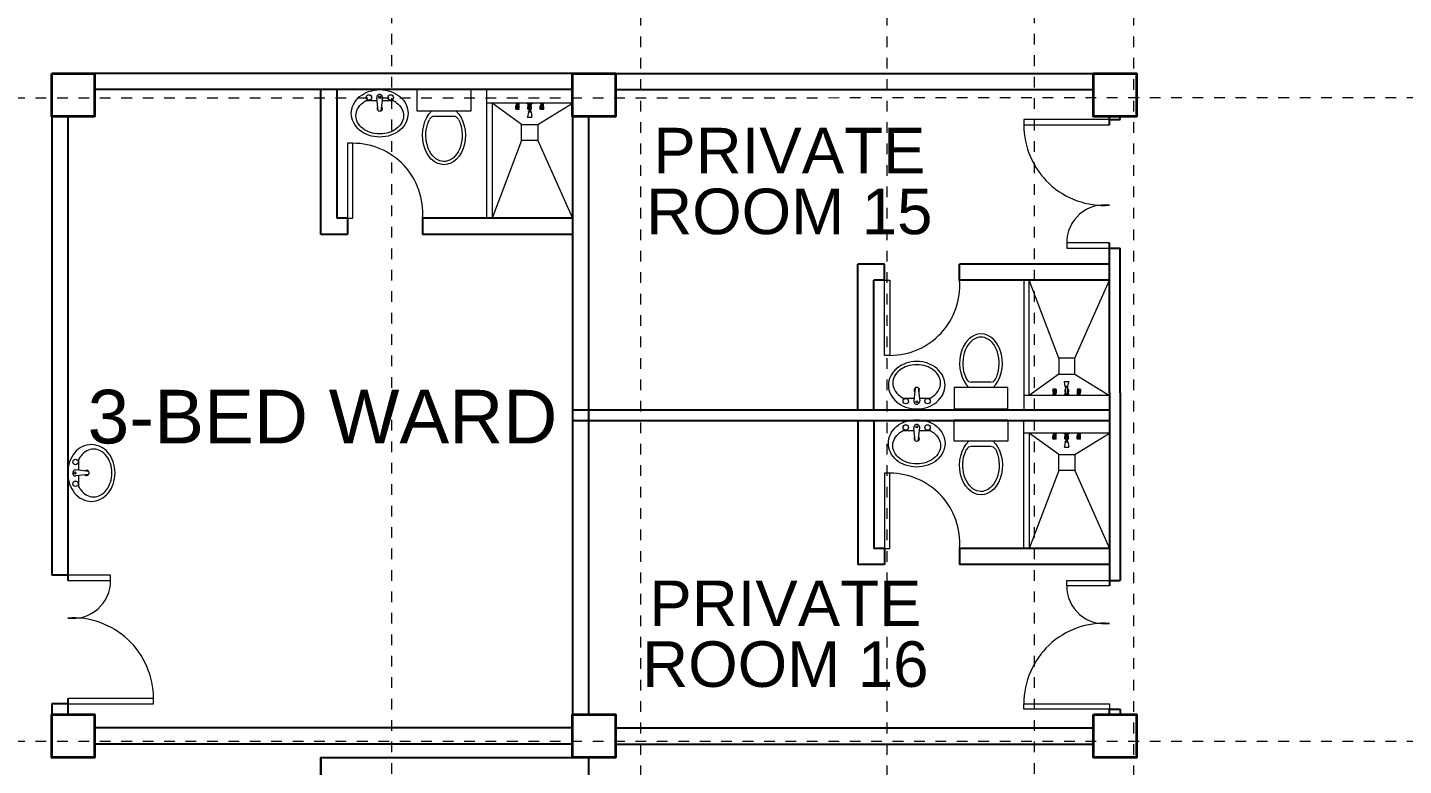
# Model space of a CAD drawing. Header units: millimetres. Extents: x 63005 to 126950, y 36019 to 74749.
# Drawn here: x 63085.28 to 63098.12, y 36147.87 to 36154.75 of the extents above; entities that cross this region are included whole.
import ezdxf

# ---------------------------------------------------------------- set-up
doc = ezdxf.new("R2010")
doc.units = ezdxf.units.MM
doc.header["$LTSCALE"] = 0.04
doc.linetypes.add('PHANTOM', pattern=[2.5, 1.25, -0.25, 0.25, -0.25, 0.25, -0.25])
doc.styles.add('SWISSLT175', font='swissl.ttf', dxfattribs={"height": 0.175})

msp = doc.modelspace()

# ---------------------------------------------------------------- linework, layer by layer
at = {"color": 0, "linetype": 'PHANTOM', "lineweight": 5, "transparency": 33554495}
for p, q in [((63088.677, 36128.189), (63088.677, 36174.364)), ((63094.677, 36128.189), (63094.677, 36174.364)), ((63091.002, 36137.166), (63091.002, 36170.341)), ((63093.302, 36137.166), (63093.302, 36170.341)), ((63095.602, 36137.166), (63095.602, 36170.341)), ((63114.252, 36154.092), (63046.877, 36154.089)), ((63114.252, 36148.092), (63046.877, 36148.089))]:
    msp.add_line(p, q, dxfattribs=at)
at = {"color": 4, "lineweight": 25}
for p, q in [((63090.364, 36154.319), (63085.902, 36154.319)), ((63090.764, 36154.319), (63095.227, 36154.319)), ((63090.364, 36154.169), (63085.902, 36154.169)), ((63090.764, 36154.169), (63095.227, 36154.169)), ((63085.502, 36153.919), (63085.502, 36149.641)), ((63085.652, 36153.919), (63085.652, 36149.591)), ((63090.364, 36153.919), (63090.364, 36148.341)), ((63090.514, 36153.919), (63090.514, 36148.341)), ((63095.377, 36151.18), (63090.364, 36151.18)), ((63095.377, 36151.08), (63090.364, 36151.08)), ((63085.652, 36149.641), (63085.502, 36149.641)), ((63085.502, 36148.441), (63085.502, 36148.341)), ((63085.652, 36148.441), (63085.502, 36148.441)), ((63085.652, 36148.491), (63085.652, 36148.341)), ((63090.364, 36148.216), (63085.902, 36148.216)), ((63090.764, 36148.216), (63095.227, 36148.216)), ((63090.364, 36148.066), (63085.902, 36148.066)), ((63090.764, 36148.066), (63095.227, 36148.066)), ((63088.014, 36147.941), (63088.014, 36146.754)), ((63090.514, 36147.941), (63090.514, 36143.566))]:
    msp.add_line(p, q, dxfattribs=at)
at = {"color": 4, "linetype": 'ByBlock', "lineweight": 25}
for p, q in [((63088.014, 36152.819), (63088.014, 36154.169)), ((63095.377, 36153.841), (63095.377, 36153.919)), ((63095.477, 36153.891), (63095.477, 36153.919)), ((63095.377, 36153.891), (63095.477, 36153.891)), ((63088.964, 36152.969), (63088.964, 36152.819)), ((63095.377, 36151.341), (63095.377, 36152.741)), ((63095.377, 36152.691), (63095.477, 36152.691)), ((63095.477, 36151.341), (63095.477, 36152.691)), ((63095.377, 36151.341), (63095.377, 36149.541)), ((63095.477, 36151.341), (63095.477, 36149.591)), ((63095.477, 36150.941), (63095.477, 36149.591)), ((63095.377, 36149.591), (63095.477, 36149.591)), ((63095.377, 36148.341), (63095.377, 36148.391)), ((63095.377, 36148.391), (63095.477, 36148.391)), ((63095.477, 36148.391), (63095.477, 36148.341))]:
    msp.add_line(p, q, dxfattribs=at)
at = {"color": 0, "linetype": 'ByBlock', "lineweight": 9}
for p, q in [((63088.164, 36154.169), (63090.114, 36154.169)), ((63090.364, 36154.044), (63089.564, 36154.044)), ((63095.377, 36151.316), (63094.577, 36151.316)), ((63095.377, 36150.966), (63094.577, 36150.966)), ((63095.477, 36150.891), (63095.477, 36150.941))]:
    msp.add_line(p, q, dxfattribs=at)
at = {"color": 4, "linetype": 'ByBlock', "lineweight": 25, "ltscale": 0.3}
for p, q in [((63088.164, 36154.169), (63088.164, 36152.969)), ((63088.264, 36152.969), (63088.164, 36152.969)), ((63088.264, 36152.969), (63088.264, 36152.819)), ((63090.364, 36152.969), (63088.964, 36152.969)), ((63088.264, 36152.819), (63088.014, 36152.819)), ((63090.364, 36152.819), (63088.964, 36152.819)), ((63093.277, 36152.541), (63093.027, 36152.541)), ((63093.027, 36151.18), (63093.027, 36152.541)), ((63093.277, 36152.391), (63093.277, 36152.541)), ((63095.377, 36152.541), (63093.977, 36152.541)), ((63093.977, 36152.391), (63093.977, 36152.541)), ((63093.277, 36152.391), (63093.177, 36152.391)), ((63093.177, 36151.18), (63093.177, 36152.391)), ((63095.377, 36152.391), (63093.977, 36152.391)), ((63093.027, 36151.08), (63093.027, 36149.741)), ((63093.177, 36151.08), (63093.177, 36149.891)), ((63093.277, 36149.891), (63093.177, 36149.891)), ((63093.277, 36149.891), (63093.277, 36149.741)), ((63095.377, 36149.891), (63093.977, 36149.891)), ((63093.977, 36149.891), (63093.977, 36149.741)), ((63093.277, 36149.741), (63093.027, 36149.741)), ((63095.377, 36149.741), (63093.977, 36149.741))]:
    msp.add_line(p, q, dxfattribs=at)
at = {"lineweight": 9}
for p, q in [((63088.55, 36153.971), (63088.536, 36154.092)), ((63088.579, 36153.971), (63088.592, 36154.092)), ((63088.914, 36153.969), (63088.914, 36154.169)), ((63088.914, 36154.169), (63089.414, 36154.169)), ((63089.414, 36154.169), (63089.414, 36153.969)), ((63089.414, 36153.969), (63088.914, 36153.969)), ((63089.255, 36153.919), (63089.074, 36153.919)), ((63089.834, 36154.043), (63089.834, 36154.044)), ((63089.868, 36154.044), (63089.834, 36154.044)), ((63089.834, 36154.043), (63089.837, 36154.036)), ((63089.868, 36154.043), (63089.834, 36154.043)), ((63089.834, 36154.01), (63089.836, 36154.014)), ((63089.834, 36153.988), (63089.834, 36154.01)), ((63089.838, 36153.986), (63089.834, 36153.988)), ((63089.867, 36153.988), (63089.834, 36153.988)), ((63089.864, 36154.036), (63089.837, 36154.036)), ((63089.864, 36154.024), (63089.837, 36154.024)), ((63089.837, 36154.022), (63089.837, 36154.024)), ((63089.837, 36154.016), (63089.837, 36154.022)), ((63089.865, 36154.022), (63089.837, 36154.022)), ((63089.837, 36154.01), (63089.845, 36154.01)), ((63089.838, 36153.997), (63089.838, 36154.009)), ((63089.838, 36153.985), (63089.838, 36153.986)), ((63089.864, 36153.986), (63089.838, 36153.986)), ((63089.864, 36153.985), (63089.838, 36153.985)), ((63089.839, 36154.036), (63089.839, 36154.024)), ((63089.845, 36153.997), (63089.845, 36154.009)), ((63089.864, 36154.01), (63089.857, 36154.01)), ((63089.857, 36153.997), (63089.857, 36154.009)), ((63089.862, 36154.036), (63089.862, 36154.024)), ((63089.868, 36154.043), (63089.864, 36154.036)), ((63089.865, 36154.022), (63089.864, 36154.024)), ((63089.864, 36153.997), (63089.864, 36154.009)), ((63089.864, 36153.986), (63089.867, 36153.988)), ((63089.864, 36153.985), (63089.864, 36153.986)), ((63089.865, 36154.016), (63089.865, 36154.022)), ((63089.867, 36154.01), (63089.865, 36154.014)), ((63089.867, 36153.988), (63089.867, 36154.01)), ((63089.868, 36154.043), (63089.868, 36154.044)), ((63089.935, 36154.044), (63089.947, 36154.038)), ((63089.993, 36154.044), (63089.935, 36154.044)), ((63089.952, 36153.958), (63089.943, 36153.916)), ((63089.947, 36154.038), (63089.982, 36154.038)), ((63089.982, 36154.038), (63089.947, 36154.038)), ((63089.947, 36154.038), (63089.947, 36154.028)), ((63089.947, 36154.028), (63089.982, 36154.028)), ((63089.948, 36154.01), (63089.95, 36154.014)), ((63089.948, 36153.988), (63089.948, 36154.01)), ((63089.957, 36153.988), (63089.948, 36153.988)), ((63089.951, 36153.986), (63089.948, 36153.988)), ((63089.95, 36154.022), (63089.951, 36154.024)), ((63089.957, 36154.022), (63089.95, 36154.022)), ((63089.95, 36154.016), (63089.95, 36154.022)), ((63089.957, 36154.024), (63089.951, 36154.024)), ((63089.951, 36154.01), (63089.957, 36154.01)), ((63089.951, 36153.997), (63089.951, 36154.009)), ((63089.957, 36153.986), (63089.951, 36153.986)), ((63089.951, 36153.985), (63089.951, 36153.986)), ((63089.957, 36153.985), (63089.951, 36153.985)), ((63089.952, 36153.958), (63089.952, 36153.966)), ((63089.952, 36153.966), (63089.977, 36153.966)), ((63089.977, 36153.958), (63089.952, 36153.958)), ((63089.977, 36153.958), (63089.952, 36153.958)), ((63089.953, 36154.028), (63089.953, 36154.024)), ((63089.957, 36154.028), (63089.957, 36153.966)), ((63089.972, 36154.028), (63089.957, 36154.028)), ((63089.972, 36153.966), (63089.972, 36154.028)), ((63089.978, 36154.024), (63089.972, 36154.024)), ((63089.978, 36154.022), (63089.972, 36154.022)), ((63089.977, 36154.01), (63089.972, 36154.01)), ((63089.981, 36153.988), (63089.972, 36153.988)), ((63089.977, 36153.986), (63089.972, 36153.986)), ((63089.977, 36153.985), (63089.972, 36153.985)), ((63089.976, 36154.028), (63089.976, 36154.024)), ((63089.977, 36153.997), (63089.977, 36154.009)), ((63089.977, 36153.986), (63089.981, 36153.988)), ((63089.977, 36153.985), (63089.977, 36153.986)), ((63089.977, 36153.966), (63089.977, 36153.958)), ((63089.977, 36153.958), (63089.985, 36153.916)), ((63089.978, 36154.022), (63089.978, 36154.024)), ((63089.978, 36154.016), (63089.978, 36154.022)), ((63089.981, 36154.01), (63089.979, 36154.014)), ((63089.981, 36153.988), (63089.981, 36154.01)), ((63089.982, 36154.038), (63089.993, 36154.044)), ((63089.982, 36154.028), (63089.982, 36154.038)), ((63090.095, 36154.044), (63090.061, 36154.044)), ((63090.061, 36154.043), (63090.061, 36154.044)), ((63090.095, 36154.043), (63090.061, 36154.043)), ((63090.061, 36154.043), (63090.064, 36154.036)), ((63090.061, 36154.01), (63090.063, 36154.014)), ((63090.061, 36153.988), (63090.061, 36154.01)), ((63090.095, 36153.988), (63090.061, 36153.988)), ((63090.065, 36153.986), (63090.061, 36153.988)), ((63090.092, 36154.036), (63090.064, 36154.036)), ((63090.064, 36154.022), (63090.065, 36154.024)), ((63090.092, 36154.022), (63090.064, 36154.022)), ((63090.064, 36154.016), (63090.064, 36154.022)), ((63090.091, 36154.024), (63090.065, 36154.024)), ((63090.065, 36154.01), (63090.072, 36154.01)), ((63090.065, 36153.997), (63090.065, 36154.009)), ((63090.091, 36153.986), (63090.065, 36153.986)), ((63090.065, 36153.985), (63090.065, 36153.986)), ((63090.091, 36153.985), (63090.065, 36153.985)), ((63090.067, 36154.036), (63090.067, 36154.024)), ((63090.072, 36153.997), (63090.072, 36154.009)), ((63090.091, 36154.01), (63090.084, 36154.01)), ((63090.084, 36153.997), (63090.084, 36154.009)), ((63090.089, 36154.036), (63090.089, 36154.024)), ((63090.092, 36154.022), (63090.091, 36154.024)), ((63090.091, 36153.997), (63090.091, 36154.009)), ((63090.091, 36153.986), (63090.095, 36153.988)), ((63090.091, 36153.985), (63090.091, 36153.986)), ((63090.095, 36154.043), (63090.092, 36154.036)), ((63090.092, 36154.016), (63090.092, 36154.022)), ((63090.095, 36154.01), (63090.092, 36154.014)), ((63090.095, 36154.043), (63090.095, 36154.044)), ((63090.095, 36153.988), (63090.095, 36154.01)), ((63089.945, 36153.912), (63089.984, 36153.912)), ((63093.562, 36151.389), (63093.549, 36151.267)), ((63093.591, 36151.389), (63093.605, 36151.267)), ((63093.927, 36151.391), (63093.927, 36151.191)), ((63094.427, 36151.391), (63093.927, 36151.391)), ((63094.267, 36151.441), (63094.086, 36151.441)), ((63094.427, 36151.191), (63094.427, 36151.391)), ((63094.85, 36151.374), (63094.846, 36151.372)), ((63094.846, 36151.372), (63094.846, 36151.35)), ((63094.88, 36151.372), (63094.846, 36151.372)), ((63094.846, 36151.35), (63094.849, 36151.346)), ((63094.85, 36151.375), (63094.85, 36151.374)), ((63094.876, 36151.375), (63094.85, 36151.375)), ((63094.876, 36151.374), (63094.85, 36151.374)), ((63094.85, 36151.363), (63094.85, 36151.351)), ((63094.85, 36151.35), (63094.857, 36151.35)), ((63094.857, 36151.363), (63094.857, 36151.351)), ((63094.869, 36151.363), (63094.869, 36151.351)), ((63094.876, 36151.35), (63094.869, 36151.35)), ((63094.876, 36151.375), (63094.876, 36151.374)), ((63094.876, 36151.374), (63094.88, 36151.372)), ((63094.876, 36151.363), (63094.876, 36151.351)), ((63094.88, 36151.35), (63094.878, 36151.346)), ((63094.88, 36151.372), (63094.88, 36151.35)), ((63094.964, 36151.402), (63094.956, 36151.444)), ((63094.957, 36151.448), (63094.996, 36151.448)), ((63094.964, 36151.374), (63094.96, 36151.372)), ((63094.969, 36151.372), (63094.96, 36151.372)), ((63094.96, 36151.372), (63094.96, 36151.35)), ((63094.96, 36151.35), (63094.962, 36151.346)), ((63094.989, 36151.402), (63094.964, 36151.402)), ((63094.964, 36151.402), (63094.964, 36151.394)), ((63094.989, 36151.402), (63094.964, 36151.402)), ((63094.964, 36151.394), (63094.989, 36151.394)), ((63094.969, 36151.375), (63094.964, 36151.375)), ((63094.964, 36151.375), (63094.964, 36151.374)), ((63094.969, 36151.374), (63094.964, 36151.374)), ((63094.964, 36151.363), (63094.964, 36151.351)), ((63094.964, 36151.35), (63094.969, 36151.35)), ((63094.969, 36151.332), (63094.969, 36151.394)), ((63094.984, 36151.394), (63094.984, 36151.332)), ((63094.99, 36151.375), (63094.984, 36151.375)), ((63094.99, 36151.374), (63094.984, 36151.374)), ((63094.993, 36151.372), (63094.984, 36151.372)), ((63094.99, 36151.35), (63094.984, 36151.35)), ((63094.989, 36151.402), (63094.998, 36151.444)), ((63094.989, 36151.394), (63094.989, 36151.402)), ((63094.99, 36151.375), (63094.99, 36151.374)), ((63094.99, 36151.374), (63094.993, 36151.372)), ((63094.99, 36151.363), (63094.99, 36151.351)), ((63094.993, 36151.35), (63094.991, 36151.346)), ((63094.993, 36151.372), (63094.993, 36151.35)), ((63095.077, 36151.374), (63095.074, 36151.372)), ((63095.107, 36151.372), (63095.074, 36151.372)), ((63095.074, 36151.372), (63095.074, 36151.35)), ((63095.074, 36151.35), (63095.076, 36151.346)), ((63095.103, 36151.375), (63095.077, 36151.375)), ((63095.077, 36151.375), (63095.077, 36151.374)), ((63095.103, 36151.374), (63095.077, 36151.374)), ((63095.077, 36151.363), (63095.077, 36151.351)), ((63095.077, 36151.35), (63095.085, 36151.35)), ((63095.084, 36151.363), (63095.084, 36151.351)), ((63095.096, 36151.363), (63095.096, 36151.351)), ((63095.104, 36151.35), (63095.096, 36151.35)), ((63095.103, 36151.375), (63095.103, 36151.374)), ((63095.103, 36151.374), (63095.107, 36151.372)), ((63095.103, 36151.363), (63095.103, 36151.351)), ((63095.107, 36151.35), (63095.105, 36151.346)), ((63095.107, 36151.372), (63095.107, 36151.35)), ((63094.846, 36151.317), (63094.849, 36151.324)), ((63094.846, 36151.317), (63094.846, 36151.316)), ((63094.88, 36151.317), (63094.846, 36151.317)), ((63094.88, 36151.316), (63094.846, 36151.316)), ((63094.849, 36151.344), (63094.849, 36151.338)), ((63094.877, 36151.338), (63094.849, 36151.338)), ((63094.849, 36151.338), (63094.85, 36151.336)), ((63094.877, 36151.324), (63094.849, 36151.324)), ((63094.876, 36151.336), (63094.85, 36151.336)), ((63094.852, 36151.324), (63094.852, 36151.336)), ((63094.874, 36151.324), (63094.874, 36151.336)), ((63094.877, 36151.338), (63094.876, 36151.336)), ((63094.877, 36151.344), (63094.877, 36151.338)), ((63094.88, 36151.317), (63094.877, 36151.324)), ((63094.88, 36151.317), (63094.88, 36151.316)), ((63094.948, 36151.316), (63094.959, 36151.322)), ((63095.006, 36151.316), (63094.948, 36151.316)), ((63094.959, 36151.332), (63094.994, 36151.332)), ((63094.959, 36151.322), (63094.959, 36151.332)), ((63094.959, 36151.322), (63094.994, 36151.322)), ((63094.994, 36151.322), (63094.959, 36151.322)), ((63094.963, 36151.344), (63094.963, 36151.338)), ((63094.969, 36151.338), (63094.963, 36151.338)), ((63094.963, 36151.338), (63094.964, 36151.336)), ((63094.969, 36151.336), (63094.964, 36151.336)), ((63094.965, 36151.332), (63094.965, 36151.336)), ((63094.984, 36151.332), (63094.969, 36151.332)), ((63094.991, 36151.338), (63094.984, 36151.338)), ((63094.99, 36151.336), (63094.984, 36151.336)), ((63094.988, 36151.332), (63094.988, 36151.336)), ((63094.991, 36151.338), (63094.99, 36151.336)), ((63094.991, 36151.344), (63094.991, 36151.338)), ((63094.994, 36151.332), (63094.994, 36151.322)), ((63094.994, 36151.322), (63095.006, 36151.316)), ((63095.073, 36151.317), (63095.077, 36151.324)), ((63095.107, 36151.317), (63095.073, 36151.317)), ((63095.073, 36151.317), (63095.073, 36151.316)), ((63095.107, 36151.316), (63095.073, 36151.316)), ((63095.076, 36151.344), (63095.076, 36151.338)), ((63095.076, 36151.338), (63095.077, 36151.336)), ((63095.104, 36151.338), (63095.076, 36151.338)), ((63095.104, 36151.336), (63095.077, 36151.336)), ((63095.104, 36151.324), (63095.077, 36151.324)), ((63095.079, 36151.324), (63095.079, 36151.336)), ((63095.102, 36151.324), (63095.102, 36151.336)), ((63095.104, 36151.344), (63095.104, 36151.338)), ((63095.104, 36151.338), (63095.104, 36151.336)), ((63095.107, 36151.317), (63095.104, 36151.324)), ((63095.107, 36151.317), (63095.107, 36151.316)), ((63093.927, 36151.191), (63094.427, 36151.191)), ((63093.927, 36150.891), (63093.927, 36151.091)), ((63093.927, 36151.091), (63094.427, 36151.091)), ((63094.427, 36151.091), (63094.427, 36150.891)), ((63093.562, 36150.894), (63093.549, 36151.015)), ((63093.591, 36150.894), (63093.605, 36151.015)), ((63094.846, 36150.966), (63094.846, 36150.966)), ((63094.846, 36150.966), (63094.849, 36150.959)), ((63094.88, 36150.966), (63094.846, 36150.966)), ((63094.88, 36150.966), (63094.846, 36150.966)), ((63094.88, 36150.966), (63094.877, 36150.959)), ((63094.88, 36150.966), (63094.88, 36150.966)), ((63094.948, 36150.966), (63094.959, 36150.961)), ((63095.006, 36150.966), (63094.948, 36150.966)), ((63094.994, 36150.961), (63095.006, 36150.966)), ((63095.107, 36150.966), (63095.073, 36150.966)), ((63095.107, 36150.966), (63095.073, 36150.966)), ((63095.073, 36150.966), (63095.077, 36150.959)), ((63095.073, 36150.966), (63095.073, 36150.966)), ((63095.107, 36150.966), (63095.104, 36150.959)), ((63095.107, 36150.966), (63095.107, 36150.966)), ((63094.427, 36150.891), (63093.927, 36150.891)), ((63094.267, 36150.841), (63094.086, 36150.841)), ((63094.846, 36150.933), (63094.849, 36150.937)), ((63094.846, 36150.911), (63094.846, 36150.933)), ((63094.85, 36150.909), (63094.846, 36150.911)), ((63094.88, 36150.911), (63094.846, 36150.911)), ((63094.877, 36150.959), (63094.849, 36150.959)), ((63094.849, 36150.945), (63094.85, 36150.947)), ((63094.849, 36150.939), (63094.849, 36150.945)), ((63094.877, 36150.945), (63094.849, 36150.945)), ((63094.876, 36150.947), (63094.85, 36150.947)), ((63094.85, 36150.933), (63094.857, 36150.933)), ((63094.85, 36150.92), (63094.85, 36150.932)), ((63094.85, 36150.908), (63094.85, 36150.909)), ((63094.876, 36150.909), (63094.85, 36150.909)), ((63094.876, 36150.908), (63094.85, 36150.908)), ((63094.852, 36150.959), (63094.852, 36150.947)), ((63094.857, 36150.92), (63094.857, 36150.932)), ((63094.876, 36150.933), (63094.869, 36150.933)), ((63094.869, 36150.92), (63094.869, 36150.932)), ((63094.874, 36150.959), (63094.874, 36150.947)), ((63094.877, 36150.945), (63094.876, 36150.947)), ((63094.876, 36150.92), (63094.876, 36150.932)), ((63094.876, 36150.909), (63094.88, 36150.911)), ((63094.876, 36150.908), (63094.876, 36150.909)), ((63094.877, 36150.939), (63094.877, 36150.945)), ((63094.88, 36150.933), (63094.878, 36150.937)), ((63094.88, 36150.911), (63094.88, 36150.933)), ((63094.964, 36150.881), (63094.956, 36150.839)), ((63094.957, 36150.835), (63094.996, 36150.835)), ((63094.959, 36150.961), (63094.994, 36150.961)), ((63094.994, 36150.961), (63094.959, 36150.961)), ((63094.959, 36150.961), (63094.959, 36150.951)), ((63094.959, 36150.951), (63094.994, 36150.951)), ((63094.96, 36150.933), (63094.962, 36150.937)), ((63094.96, 36150.911), (63094.96, 36150.933)), ((63094.969, 36150.911), (63094.96, 36150.911)), ((63094.964, 36150.909), (63094.96, 36150.911)), ((63094.963, 36150.945), (63094.964, 36150.947)), ((63094.969, 36150.945), (63094.963, 36150.945)), ((63094.963, 36150.939), (63094.963, 36150.945)), ((63094.969, 36150.947), (63094.964, 36150.947)), ((63094.964, 36150.933), (63094.969, 36150.933)), ((63094.964, 36150.92), (63094.964, 36150.932)), ((63094.969, 36150.909), (63094.964, 36150.909)), ((63094.964, 36150.908), (63094.964, 36150.909)), ((63094.969, 36150.908), (63094.964, 36150.908)), ((63094.964, 36150.881), (63094.964, 36150.889)), ((63094.964, 36150.889), (63094.989, 36150.889)), ((63094.989, 36150.881), (63094.964, 36150.881)), ((63094.989, 36150.881), (63094.964, 36150.881)), ((63094.965, 36150.951), (63094.965, 36150.947)), ((63094.969, 36150.951), (63094.969, 36150.889)), ((63094.984, 36150.951), (63094.969, 36150.951)), ((63094.984, 36150.889), (63094.984, 36150.951)), ((63094.99, 36150.947), (63094.984, 36150.947)), ((63094.991, 36150.945), (63094.984, 36150.945)), ((63094.99, 36150.933), (63094.984, 36150.933)), ((63094.993, 36150.911), (63094.984, 36150.911)), ((63094.99, 36150.909), (63094.984, 36150.909)), ((63094.99, 36150.908), (63094.984, 36150.908)), ((63094.988, 36150.951), (63094.988, 36150.947)), ((63094.989, 36150.889), (63094.989, 36150.881)), ((63094.989, 36150.881), (63094.998, 36150.839)), ((63094.991, 36150.945), (63094.99, 36150.947)), ((63094.99, 36150.92), (63094.99, 36150.932)), ((63094.99, 36150.909), (63094.993, 36150.911)), ((63094.99, 36150.908), (63094.99, 36150.909)), ((63094.991, 36150.939), (63094.991, 36150.945)), ((63094.993, 36150.933), (63094.991, 36150.937)), ((63094.993, 36150.911), (63094.993, 36150.933)), ((63094.994, 36150.951), (63094.994, 36150.961)), ((63095.074, 36150.933), (63095.076, 36150.937)), ((63095.074, 36150.911), (63095.074, 36150.933)), ((63095.107, 36150.911), (63095.074, 36150.911)), ((63095.077, 36150.909), (63095.074, 36150.911)), ((63095.076, 36150.945), (63095.077, 36150.947)), ((63095.104, 36150.945), (63095.076, 36150.945)), ((63095.076, 36150.939), (63095.076, 36150.945)), ((63095.104, 36150.959), (63095.077, 36150.959)), ((63095.104, 36150.947), (63095.077, 36150.947)), ((63095.077, 36150.933), (63095.085, 36150.933)), ((63095.077, 36150.92), (63095.077, 36150.932)), ((63095.103, 36150.909), (63095.077, 36150.909)), ((63095.077, 36150.908), (63095.077, 36150.909)), ((63095.103, 36150.908), (63095.077, 36150.908)), ((63095.079, 36150.959), (63095.079, 36150.947)), ((63095.084, 36150.92), (63095.084, 36150.932)), ((63095.104, 36150.933), (63095.096, 36150.933)), ((63095.096, 36150.92), (63095.096, 36150.932)), ((63095.102, 36150.959), (63095.102, 36150.947)), ((63095.103, 36150.92), (63095.103, 36150.932)), ((63095.103, 36150.909), (63095.107, 36150.911)), ((63095.103, 36150.908), (63095.103, 36150.909)), ((63095.104, 36150.945), (63095.104, 36150.947)), ((63095.104, 36150.939), (63095.104, 36150.945)), ((63095.107, 36150.933), (63095.105, 36150.937)), ((63095.107, 36150.911), (63095.107, 36150.933)), ((63085.85, 36150.609), (63085.728, 36150.622)), ((63085.85, 36150.58), (63085.728, 36150.566))]:
    msp.add_line(p, q, dxfattribs=at)
at = {"color": 0, "linetype": 'ByBlock', "lineweight": 9, "ltscale": 0.3}
for p, q in [((63089.889, 36153.844), (63089.614, 36154.044)), ((63090.039, 36153.844), (63090.364, 36154.044)), ((63089.889, 36153.694), (63089.614, 36152.969)), ((63090.039, 36153.694), (63090.364, 36152.969)), ((63094.902, 36151.666), (63094.627, 36152.391)), ((63095.052, 36151.666), (63095.377, 36152.391)), ((63094.902, 36151.516), (63094.627, 36151.316)), ((63095.052, 36151.516), (63095.377, 36151.316)), ((63094.902, 36150.766), (63094.627, 36150.966)), ((63095.052, 36150.766), (63095.377, 36150.966)), ((63094.902, 36150.616), (63094.627, 36149.891)), ((63095.052, 36150.616), (63095.377, 36149.891))]:
    msp.add_line(p, q, dxfattribs=at)
at = {"color": 4, "lineweight": 35}
for points in [[(63085.502, 36154.319), (63085.902, 36154.319), (63085.902, 36153.919), (63085.502, 36153.919)], [(63090.364, 36154.319), (63090.764, 36154.319), (63090.764, 36153.919), (63090.364, 36153.919)], [(63095.227, 36154.319), (63095.627, 36154.319), (63095.627, 36153.919), (63095.227, 36153.919)], [(63085.502, 36148.341), (63085.902, 36148.341), (63085.902, 36147.941), (63085.502, 36147.941)], [(63090.364, 36148.341), (63090.764, 36148.341), (63090.764, 36147.941), (63090.364, 36147.941)], [(63095.227, 36148.341), (63095.627, 36148.341), (63095.627, 36147.941), (63095.227, 36147.941)]]:
    msp.add_lwpolyline(points, close=True, dxfattribs=at)
at = {"lineweight": 9}
for points in [[(63088.829, 36153.948, -0.11576), (63088.81, 36153.865, -0.104047), (63088.752, 36153.791, -0.090875), (63088.668, 36153.744, -0.083344), (63088.564, 36153.727, -0.083344), (63088.461, 36153.744, -0.090875), (63088.377, 36153.791, -0.104047), (63088.319, 36153.865, -0.11576), (63088.299, 36153.948, -0.11576), (63088.319, 36154.03, -0.104047), (63088.377, 36154.104, -0.090875), (63088.461, 36154.151, -0.083344), (63088.564, 36154.169, -0.083344), (63088.668, 36154.151, -0.090875), (63088.752, 36154.104, -0.104047), (63088.81, 36154.03, -0.11576)], [(63093.842, 36150.87, -0.11576), (63093.822, 36150.788, -0.104047), (63093.764, 36150.714, -0.090875), (63093.68, 36150.667, -0.083344), (63093.577, 36150.649, -0.083344), (63093.473, 36150.667, -0.090875), (63093.389, 36150.714, -0.104047), (63093.331, 36150.788, -0.11576), (63093.312, 36150.87, -0.11576), (63093.331, 36150.953, -0.104047), (63093.389, 36151.027, -0.090875), (63093.473, 36151.074, -0.083344), (63093.577, 36151.091, -0.083344), (63093.68, 36151.074, -0.090875), (63093.764, 36151.027, -0.104047), (63093.822, 36150.953, -0.11576)], [(63085.873, 36150.329, 0.11576), (63085.955, 36150.349, 0.104047), (63086.029, 36150.407, 0.090875), (63086.076, 36150.491, 0.083344), (63086.094, 36150.594, 0.083344), (63086.076, 36150.698, 0.090875), (63086.029, 36150.782, 0.104047), (63085.955, 36150.84, 0.11576), (63085.873, 36150.859, 0.11576), (63085.79, 36150.84, 0.104047), (63085.716, 36150.782, 0.090875), (63085.669, 36150.698, 0.083344), (63085.652, 36150.594, 0.083344), (63085.669, 36150.491, 0.090875), (63085.716, 36150.407, 0.104047), (63085.79, 36150.349, 0.11576)]]:
    msp.add_lwpolyline(points, format="xyb", close=True, dxfattribs=at)
for points in [[(63088.787, 36153.927, -0.124838), (63088.771, 36153.864, -0.105788), (63088.722, 36153.806, -0.086697), (63088.652, 36153.77, -0.076776), (63088.564, 36153.757, -0.076776), (63088.477, 36153.77, -0.086697), (63088.407, 36153.806, -0.105788), (63088.358, 36153.864, -0.124838), (63088.342, 36153.927, -0.124838), (63088.358, 36153.989, -0.105788), (63088.407, 36154.047, -0.040067), (63088.438, 36154.067), (63088.54, 36154.067, -0.040067)], [(63088.589, 36154.067), (63088.691, 36154.067, -0.040067), (63088.722, 36154.047, -0.105788), (63088.771, 36153.989, -0.124838), (63088.787, 36153.927, -0.124838)], [(63093.799, 36151.433, 0.124838), (63093.783, 36151.496, 0.105788), (63093.734, 36151.554, 0.086697), (63093.664, 36151.59, 0.076776), (63093.577, 36151.603, 0.076776), (63093.489, 36151.59, 0.086697), (63093.419, 36151.554, 0.105788), (63093.37, 36151.496, 0.124838), (63093.354, 36151.433, 0.124838), (63093.37, 36151.371, 0.105788), (63093.419, 36151.313, 0.040067), (63093.45, 36151.293), (63093.552, 36151.293, 0.040067)], [(63093.601, 36151.293), (63093.703, 36151.293, 0.040067), (63093.734, 36151.313, 0.105788), (63093.783, 36151.371, 0.124838), (63093.799, 36151.433, 0.124838)], [(63093.799, 36150.849, -0.124838), (63093.783, 36150.787, -0.105788), (63093.734, 36150.729, -0.086697), (63093.664, 36150.693, -0.076776), (63093.577, 36150.679, -0.076776), (63093.489, 36150.693, -0.086697), (63093.419, 36150.729, -0.105788), (63093.37, 36150.787, -0.124838), (63093.354, 36150.849, -0.124838), (63093.37, 36150.912, -0.105788), (63093.419, 36150.97, -0.040067), (63093.45, 36150.989), (63093.552, 36150.989, -0.040067)], [(63093.601, 36150.989), (63093.703, 36150.989, -0.040067), (63093.734, 36150.97, -0.105788), (63093.783, 36150.912, -0.124838), (63093.799, 36150.849, -0.124838)], [(63085.894, 36150.372, 0.124838), (63085.956, 36150.388, 0.105788), (63086.014, 36150.437, 0.086697), (63086.05, 36150.507, 0.076776), (63086.064, 36150.594, 0.076776), (63086.05, 36150.682, 0.086697), (63086.014, 36150.752, 0.105788), (63085.956, 36150.801, 0.124838), (63085.894, 36150.817, 0.124838), (63085.831, 36150.801, 0.105788), (63085.774, 36150.752, 0.040067), (63085.754, 36150.721), (63085.754, 36150.619, 0.040067)], [(63085.754, 36150.57), (63085.754, 36150.468, 0.040067), (63085.774, 36150.437, 0.105788), (63085.831, 36150.388, 0.124838), (63085.894, 36150.372, 0.124838)]]:
    msp.add_lwpolyline(points, format="xyb", dxfattribs=at)
at = {"color": 0, "linetype": 'ByBlock', "lineweight": 9, "ltscale": 0.3}
for points in [[(63089.614, 36154.044), (63089.614, 36152.969), (63089.564, 36152.969), (63089.564, 36154.169), (63089.564, 36154.169)], [(63094.627, 36151.316), (63094.627, 36152.391), (63094.577, 36152.391), (63094.577, 36151.191), (63094.577, 36151.191)], [(63094.627, 36150.966), (63094.627, 36149.891), (63094.577, 36149.891), (63094.577, 36151.091), (63094.577, 36151.091)]]:
    msp.add_lwpolyline(points, dxfattribs=at)
at = {"color": 0, "linetype": 'ByBlock', "lineweight": 9, "ltscale": 0.03}
for points in [[(63089.889, 36153.844), (63090.039, 36153.844), (63090.039, 36153.694), (63089.889, 36153.694)], [(63094.902, 36151.516), (63095.052, 36151.516), (63095.052, 36151.666), (63094.902, 36151.666)], [(63094.902, 36150.766), (63095.052, 36150.766), (63095.052, 36150.616), (63094.902, 36150.616)]]:
    msp.add_lwpolyline(points, close=True, dxfattribs=at)
at = {"color": 1, "lineweight": 13, "ltscale": 0.03}
for points in [[(63095.377, 36153.841), (63095.377, 36153.891), (63094.577, 36153.891), (63094.577, 36153.841)], [(63088.264, 36152.969), (63088.314, 36152.969), (63088.314, 36153.669), (63088.264, 36153.669)], [(63095.377, 36152.691), (63095.377, 36152.741), (63094.977, 36152.741), (63094.977, 36152.691)], [(63093.277, 36152.391), (63093.327, 36152.391), (63093.327, 36151.691), (63093.277, 36151.691)], [(63093.277, 36149.891), (63093.327, 36149.891), (63093.327, 36150.591), (63093.277, 36150.591)], [(63085.652, 36149.641), (63085.652, 36149.591), (63086.052, 36149.591), (63086.052, 36149.641)], [(63095.377, 36149.591), (63095.377, 36149.541), (63094.977, 36149.541), (63094.977, 36149.591)], [(63095.377, 36148.441), (63095.377, 36148.391), (63094.577, 36148.391), (63094.577, 36148.441)]]:
    msp.add_lwpolyline(points, close=True, dxfattribs=at)
msp.add_lwpolyline([(63085.652, 36148.441), (63086.452, 36148.441), (63086.452, 36148.491), (63085.652, 36148.491)], dxfattribs=at)
at = {"color": 4, "lineweight": 25}
msp.add_lwpolyline([(63088.014, 36146.754), (63088.014, 36147.941), (63090.514, 36147.941), (63090.514, 36143.566), (63088.014, 36143.566), (63088.014, 36144.754)], dxfattribs=at)
at = {"lineweight": 9}
for centre, radius in [((63088.463, 36154.096), 0.0255), ((63088.564, 36154.102), 0.0095), ((63088.666, 36154.096), 0.0255), ((63093.475, 36151.264), 0.0255), ((63093.577, 36151.258), 0.0095), ((63093.678, 36151.264), 0.0255), ((63093.475, 36151.018), 0.0255), ((63093.577, 36151.025), 0.0095), ((63093.678, 36151.018), 0.0255), ((63085.725, 36150.696), 0.0255), ((63085.718, 36150.594), 0.0095), ((63085.725, 36150.493), 0.0255)]:
    msp.add_circle(centre, radius, dxfattribs=at)
for centre, radius, start, end in [((63088.564, 36154.096), 0.028, 353.7545, 186.2455), ((63088.564, 36153.994), 0.025, 138.7978, 233.6932), ((63088.564, 36154.064), 0.0948, 261.2026, 278.7974), ((63088.564, 36153.994), 0.025, 251.3793, 288.6207), ((63088.564, 36153.994), 0.025, 306.3068, 41.2022), ((63089.074, 36153.869), 0.05, 90, 151.9916), ((63089.255, 36153.869), 0.05, 28.1501, 90), ((63093.561, 36151.363), 0.267, 109.0569, 129.8268), ((63093.577, 36151.317), 0.317, 90, 109.0569), ((63093.577, 36151.317), 0.317, 70.9431, 90), ((63093.593, 36151.363), 0.267, 50.1732, 70.9431), ((63093.497, 36151.412), 0.185, 153.5873, 180), ((63093.536, 36151.393), 0.228, 129.8268, 153.5873), ((63093.618, 36151.393), 0.228, 26.4127, 50.1732), ((63093.656, 36151.412), 0.185, 360, 26.4127), ((63093.497, 36151.412), 0.185, 180, 206.4127), ((63093.577, 36151.366), 0.025, 126.3068, 221.2022), ((63093.577, 36151.296), 0.0948, 81.2026, 98.7974), ((63093.577, 36151.366), 0.025, 71.3793, 108.6207), ((63093.577, 36151.366), 0.025, 318.7978, 53.6932), ((63093.656, 36151.412), 0.185, 333.5873, 0), ((63094.086, 36151.491), 0.05, 208.0084, 270), ((63094.267, 36151.491), 0.05, 270, 331.8499), ((63093.536, 36151.432), 0.228, 206.4127, 230.1732), ((63093.561, 36151.461), 0.267, 230.1732, 250.9431), ((63093.577, 36151.264), 0.028, 173.7545, 6.2455), ((63093.593, 36151.461), 0.267, 289.0569, 309.8268), ((63093.618, 36151.432), 0.228, 309.8268, 333.5873), ((63093.577, 36151.508), 0.317, 250.9431, 270), ((63093.577, 36151.508), 0.317, 270, 289.0569), ((63093.577, 36151.018), 0.028, 353.7545, 186.2455), ((63093.577, 36150.916), 0.025, 138.7978, 233.6932), ((63093.577, 36150.987), 0.0948, 261.2026, 278.7974), ((63093.577, 36150.916), 0.025, 251.3793, 288.6207), ((63093.577, 36150.916), 0.025, 306.3068, 41.2022), ((63094.086, 36150.791), 0.05, 90, 151.9916), ((63094.267, 36150.791), 0.05, 28.1501, 90), ((63085.725, 36150.594), 0.028, 83.7545, 276.2455), ((63085.827, 36150.594), 0.025, 36.3068, 131.2022), ((63085.827, 36150.594), 0.025, 228.7978, 323.6932), ((63085.756, 36150.594), 0.0948, 351.2026, 8.7974), ((63085.827, 36150.594), 0.025, 341.3793, 18.6207)]:
    msp.add_arc(centre, radius, start, end, dxfattribs=at)
at = {"color": 1, "lineweight": 13, "ltscale": 0.03}
for centre, radius, start, end in [((63095.328, 36153.841), 0.752, 180, 273.6952), ((63088.314, 36153.017), 0.652, 355.7578, 90), ((63095.33, 36152.741), 0.353, 82.3719, 180), ((63093.327, 36152.343), 0.652, 270, 4.2422), ((63093.327, 36149.94), 0.652, 355.7578, 90), ((63085.699, 36149.591), 0.353, 262.3719, 0), ((63095.33, 36149.541), 0.353, 180, 277.6281), ((63085.7, 36148.491), 0.752, 0, 93.6952), ((63095.328, 36148.441), 0.752, 86.3048, 180)]:
    msp.add_arc(centre, radius, start, end, dxfattribs=at)
at = {"lineweight": 9, "extrusion": (0, 0, -1)}
for centre in [(63089.164, 36153.744), (63094.177, 36150.666)]:
    msp.add_ellipse(centre, major_axis=(0, 0.275), ratio=0.727273, start_param=0.612555, end_param=5.670631, dxfattribs=at)
at = {"lineweight": 9, "extrusion": (-4.99074e-41, -2.88216e-41, -1)}
for centre, major_axis, start_param, end_param in [((63089.825, 36153.998), (-0.00896, 0.00896), 2.418785, 3.129871), ((63089.833, 36154.016), (-0.00268, 0.00268), 2.356082, 2.850023), ((63089.822, 36154.003), (-0.0118, 0.0118), 1.703115, 1.83534), ((63089.834, 36154.009), (-0.00268, 0.00268), 1.728443, 2.356082), ((63089.855, 36154.004), (-0.00887, 0.00887), -0.157871, 0.203142), ((63089.848, 36154.009), (-0.00268, -0.00268), 0.785286, 1.412925), ((63089.855, 36153.998), (-0.00738, -0.00738), 6.21008, 6.994878), ((63089.851, 36153.993), (-0.00268, 0.00268), 3.214474, 4.639283), ((63089.851, 36154.011), (-0.00268, 0.00268), 0.203142, 1.36743), ((63089.846, 36154.004), (-0.00887, -0.00887), 2.938226, 3.299239), ((63089.846, 36153.998), (-0.00738, -0.00738), 4.000472, 4.78527), ((63089.853, 36154.009), (-0.00268, -0.00268), 3.299239, 3.926878), ((63089.879, 36154.003), (-0.0118, 0.0118), -0.264769, -0.132543), ((63089.868, 36154.009), (-0.00268, -0.00268), 0.785286, 1.412925), ((63089.876, 36153.998), (-0.00896, 0.00896), -1.559299, -0.848214), ((63089.868, 36154.016), (-0.00268, 0.00268), -1.279452, -0.785511), ((63089.947, 36153.915), (-0.00268, -0.00268), 6.066508, 7.43657), ((63089.939, 36153.998), (-0.00896, 0.00896), 2.418785, 3.129871), ((63089.936, 36154.003), (-0.0118, -0.0118), 3.273911, 3.406137), ((63089.946, 36154.016), (-0.00268, -0.00268), 3.926878, 4.42082), ((63089.947, 36154.009), (-0.00268, -0.00268), 3.299239, 3.926878), ((63089.981, 36154.009), (-0.00268, 0.00268), -0.785511, -0.157871), ((63089.99, 36153.998), (-0.00896, -0.00896), 0.011497, 0.722582), ((63089.982, 36154.016), (-0.00268, 0.00268), -1.279452, -0.785511), ((63089.993, 36154.003), (-0.0118, -0.0118), 1.306028, 1.438253), ((63090.052, 36153.998), (-0.00896, -0.00896), 3.989582, 4.700667), ((63090.06, 36154.016), (-0.00268, -0.00268), 3.926878, 4.42082), ((63090.05, 36154.003), (-0.0118, 0.0118), 1.703115, 1.83534), ((63090.061, 36154.009), (-0.00268, -0.00268), 3.299239, 3.926878), ((63090.076, 36154.009), (-0.00268, -0.00268), 0.785286, 1.412925), ((63090.082, 36153.998), (-0.00738, 0.00738), 4.639283, 5.424081), ((63090.083, 36154.004), (-0.00887, -0.00887), 1.412925, 1.773938), ((63090.078, 36153.993), (-0.00268, -0.00268), 4.78527, 6.21008), ((63090.078, 36154.011), (-0.00268, 0.00268), 0.203142, 1.36743), ((63090.073, 36154.004), (-0.00887, 0.00887), 1.36743, 1.728443), ((63090.074, 36153.998), (-0.00738, -0.00738), 4.000472, 4.78527), ((63090.08, 36154.009), (-0.00268, -0.00268), 3.299239, 3.926878), ((63090.095, 36154.009), (-0.00268, 0.00268), -0.785511, -0.157871), ((63090.104, 36153.998), (-0.00896, 0.00896), -1.559299, -0.848214), ((63090.096, 36154.016), (-0.00268, -0.00268), 0.291344, 0.785286), ((63090.106, 36154.003), (-0.0118, 0.0118), -0.264769, -0.132543), ((63094.837, 36150.921), (0.00896, -0.00896), 5.560378, 6.271464), ((63094.835, 36150.926), (-0.0118, -0.0118), 3.273911, 3.406137), ((63094.845, 36150.939), (0.00268, -0.00268), 5.497675, 5.991616), ((63094.846, 36150.932), (0.00268, -0.00268), 4.870036, 5.497675), ((63094.861, 36150.932), (-0.00268, -0.00268), 0.785286, 1.412925), ((63094.867, 36150.921), (0.00738, -0.00738), 1.497691, 2.282489), ((63094.868, 36150.927), (0.00887, -0.00887), 2.983721, 3.344735), ((63094.863, 36150.934), (-0.00268, -0.00268), 1.773938, 2.938226), ((63094.863, 36150.916), (-0.00268, -0.00268), -1.497915, -0.073106), ((63094.858, 36150.927), (0.00887, -0.00887), 4.509022, 4.870036), ((63094.859, 36150.921), (-0.00738, -0.00738), 4.000472, 4.78527), ((63094.865, 36150.932), (-0.00268, -0.00268), 3.299239, 3.926878), ((63094.88, 36150.932), (0.00268, -0.00268), 2.356082, 2.983721), ((63094.889, 36150.921), (-0.00896, -0.00896), 0.011497, 0.722582), ((63094.881, 36150.939), (0.00268, -0.00268), 1.862141, 2.356082), ((63094.891, 36150.926), (-0.0118, -0.0118), 1.306028, 1.438253), ((63094.959, 36150.838), (0.00268, -0.00268), 1.354119, 2.724181), ((63094.951, 36150.921), (-0.00896, -0.00896), 3.989582, 4.700667), ((63094.959, 36150.939), (-0.00268, -0.00268), 3.926878, 4.42082), ((63094.949, 36150.926), (0.0118, -0.0118), 4.844707, 4.976933), ((63094.96, 36150.932), (-0.00268, -0.00268), 3.299239, 3.926878), ((63094.994, 36150.932), (-0.00268, -0.00268), 0.785286, 1.412925), ((63095.003, 36150.921), (-0.00896, -0.00896), 0.011497, 0.722582), ((63094.995, 36150.939), (-0.00268, -0.00268), 0.291344, 0.785286), ((63095.005, 36150.926), (0.0118, -0.0118), 2.876824, 3.009049), ((63095.065, 36150.921), (0.00896, -0.00896), 5.560378, 6.271464), ((63095.062, 36150.926), (-0.0118, -0.0118), 3.273911, 3.406137), ((63095.073, 36150.939), (0.00268, -0.00268), 5.497675, 5.991616), ((63095.074, 36150.932), (0.00268, -0.00268), 4.870036, 5.497675), ((63095.088, 36150.932), (-0.00268, -0.00268), 0.785286, 1.412925), ((63095.095, 36150.921), (0.00738, -0.00738), 1.497691, 2.282489), ((63095.095, 36150.927), (0.00887, -0.00887), 2.983721, 3.344735), ((63095.09, 36150.934), (-0.00268, -0.00268), 1.773938, 2.938226), ((63095.09, 36150.916), (-0.00268, -0.00268), -1.497915, -0.073106), ((63095.086, 36150.927), (0.00887, -0.00887), 4.509022, 4.870036), ((63095.086, 36150.921), (-0.00738, -0.00738), 4.000472, 4.78527), ((63095.093, 36150.932), (-0.00268, -0.00268), 3.299239, 3.926878), ((63095.107, 36150.932), (0.00268, -0.00268), 2.356082, 2.983721), ((63095.116, 36150.921), (-0.00896, -0.00896), 0.011497, 0.722582), ((63095.108, 36150.939), (0.00268, -0.00268), 1.862141, 2.356082), ((63095.119, 36150.926), (0.0118, -0.0118), 2.876824, 3.009049)]:
    msp.add_ellipse(centre, major_axis=major_axis, ratio=1, start_param=start_param, end_param=end_param, dxfattribs=at)
at = {"lineweight": 9}
for centre, major_axis, ratio, start_param, end_param in [((63089.982, 36153.915), (-0.00268, 0.00268), 1, 2.92514, 4.295202), ((63094.177, 36151.616), (0, -0.275), 0.727273, 0.612555, 5.670631), ((63094.837, 36151.362), (-0.00896, -0.00896), 1, 2.418785, 3.129871), ((63094.835, 36151.357), (-0.0118, -0.0118), 1, 1.703115, 1.83534), ((63094.846, 36151.351), (-0.00268, -0.00268), 1, 1.728443, 2.356082), ((63094.867, 36151.362), (-0.00738, 0.00738), 1, 6.21008, 6.994878), ((63094.861, 36151.351), (-0.00268, 0.00268), 1, 0.785286, 1.412925), ((63094.868, 36151.356), (-0.00887, -0.00887), 1, -0.157871, 0.203142), ((63094.863, 36151.367), (-0.00268, -0.00268), 1, 3.214474, 4.639283), ((63094.858, 36151.356), (-0.00887, 0.00887), 1, 2.938226, 3.299239), ((63094.859, 36151.362), (-0.00738, 0.00738), 1, 4.000472, 4.78527), ((63094.865, 36151.351), (-0.00268, 0.00268), 1, 3.299239, 3.926878), ((63094.889, 36151.362), (-0.00896, -0.00896), 1, -1.559299, -0.848214), ((63094.88, 36151.351), (-0.00268, 0.00268), 1, 0.785286, 1.412925), ((63094.891, 36151.357), (-0.0118, -0.0118), 1, -0.264769, -0.132543), ((63094.959, 36151.445), (-0.00268, 0.00268), 1, 6.066508, 7.43657), ((63094.951, 36151.362), (-0.00896, -0.00896), 1, 2.418785, 3.129871), ((63094.949, 36151.357), (-0.0118, 0.0118), 1, 3.273911, 3.406137), ((63094.96, 36151.351), (-0.00268, 0.00268), 1, 3.299239, 3.926878), ((63095.003, 36151.362), (-0.00896, 0.00896), 1, 0.011497, 0.722582), ((63094.994, 36151.351), (-0.00268, -0.00268), 1, -0.785511, -0.157871), ((63095.005, 36151.357), (-0.0118, 0.0118), 1, 1.306028, 1.438253), ((63095.065, 36151.362), (-0.00896, 0.00896), 1, 3.989582, 4.700667), ((63095.062, 36151.357), (-0.0118, -0.0118), 1, 1.703115, 1.83534), ((63095.074, 36151.351), (-0.00268, 0.00268), 1, 3.299239, 3.926878), ((63095.095, 36151.362), (-0.00738, -0.00738), 1, 4.639283, 5.424081), ((63095.088, 36151.351), (-0.00268, 0.00268), 1, 0.785286, 1.412925), ((63095.095, 36151.356), (-0.00887, 0.00887), 1, 1.412925, 1.773938), ((63095.09, 36151.367), (-0.00268, 0.00268), 1, 4.78527, 6.21008), ((63095.086, 36151.356), (-0.00887, -0.00887), 1, 1.36743, 1.728443), ((63095.086, 36151.362), (-0.00738, 0.00738), 1, 4.000472, 4.78527), ((63095.093, 36151.351), (-0.00268, 0.00268), 1, 3.299239, 3.926878), ((63095.116, 36151.362), (-0.00896, -0.00896), 1, -1.559299, -0.848214), ((63095.107, 36151.351), (-0.00268, -0.00268), 1, -0.785511, -0.157871), ((63095.119, 36151.357), (-0.0118, -0.0118), 1, -0.264769, -0.132543), ((63094.845, 36151.344), (-0.00268, -0.00268), 1, 2.356082, 2.850023), ((63094.863, 36151.349), (-0.00268, -0.00268), 1, 0.203142, 1.36743), ((63094.881, 36151.344), (-0.00268, -0.00268), 1, -1.279452, -0.785511), ((63094.959, 36151.344), (-0.00268, 0.00268), 1, 3.926878, 4.42082), ((63094.995, 36151.344), (-0.00268, -0.00268), 1, -1.279452, -0.785511), ((63095.073, 36151.344), (-0.00268, 0.00268), 1, 3.926878, 4.42082), ((63095.09, 36151.349), (-0.00268, -0.00268), 1, 0.203142, 1.36743), ((63095.108, 36151.344), (-0.00268, 0.00268), 1, 0.291344, 0.785286), ((63094.994, 36150.838), (0.00268, -0.00268), 1, -0.216453, 1.153609)]:
    msp.add_ellipse(centre, major_axis=major_axis, ratio=ratio, start_param=start_param, end_param=end_param, dxfattribs=at)
at = {"lineweight": 9, "extrusion": (-4.99074e-41, 2.88216e-41, -1)}
msp.add_ellipse((63094.994, 36151.445), major_axis=(-0.00268, -0.00268), ratio=1, start_param=2.92514, end_param=4.295202, dxfattribs=at)
at = {"lineweight": 9}
for points in [[(63089.299, 36153.892), (63089.308, 36153.876), (63089.315, 36153.858), (63089.342, 36153.767), (63089.337, 36153.679), (63089.279, 36153.548), (63089.229, 36153.506), (63089.131, 36153.493), (63089.079, 36153.519), (63089.005, 36153.63), (63088.987, 36153.714), (63089.003, 36153.828), (63089.014, 36153.862), (63089.03, 36153.892)], [(63094.311, 36151.468), (63094.32, 36151.484), (63094.328, 36151.502), (63094.355, 36151.593), (63094.349, 36151.681), (63094.292, 36151.812), (63094.242, 36151.854), (63094.143, 36151.867), (63094.091, 36151.841), (63094.017, 36151.73), (63093.999, 36151.646), (63094.015, 36151.532), (63094.026, 36151.498), (63094.042, 36151.468)], [(63094.311, 36150.815), (63094.32, 36150.799), (63094.328, 36150.781), (63094.355, 36150.689), (63094.349, 36150.602), (63094.292, 36150.471), (63094.242, 36150.429), (63094.143, 36150.416), (63094.091, 36150.442), (63094.017, 36150.553), (63093.999, 36150.637), (63094.015, 36150.75), (63094.026, 36150.785), (63094.042, 36150.815)]]:
    msp.add_open_spline(points, degree=3, knots=[0.937253, 0.937253, 0.937253, 0.937253, 1.185372, 1.185372, 2.113864, 2.113864, 3.042356, 3.042356, 3.970847, 3.970847, 4.899339, 4.899339, 5.346062, 5.346062, 5.346062, 5.346062], dxfattribs=at)

# ---------------------------------------------------------------- texts
at = {"color": 0, "linetype": 'ByBlock', "lineweight": 9, "ltscale": 0.4, "char_height": 0.425, "attachment_point": 5, "line_spacing_factor": 0.8, "style": 'SWISSLT175'}
for s, insert in [('PRIVATE ^JROOM 15', (63092.388, 36153.314)), ('PRIVATE ^JROOM 16', (63092.351, 36149.092))]:
    msp.add_mtext(s, dxfattribs=dict(at, insert=insert))
at = {"color": 0, "lineweight": 9, "ltscale": 0.4, "insert": (63088.03, 36151.116), "char_height": 0.5, "attachment_point": 5, "line_spacing_factor": 0.8, "style": 'SWISSLT175'}
msp.add_mtext('3-BED WARD', dxfattribs=at)

doc.saveas('drawing.dxf')
